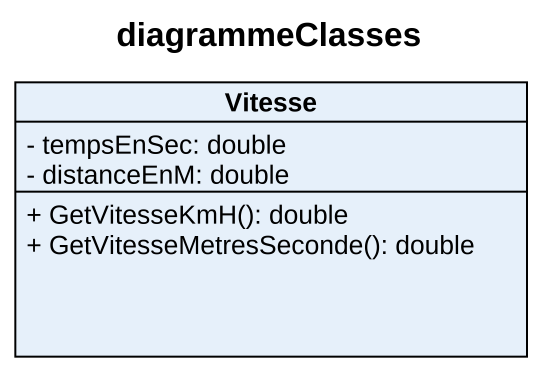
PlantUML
@startuml
title diagrammeClasses
hide circle
hide empty members
skinparam classAttributeIconSize 0
class Vitesse {
  - tempsEnSec: double
  - distanceEnM: double
  + GetVitesseKmH(): double
  + GetVitesseMetresSeconde(): double
}
@enduml
